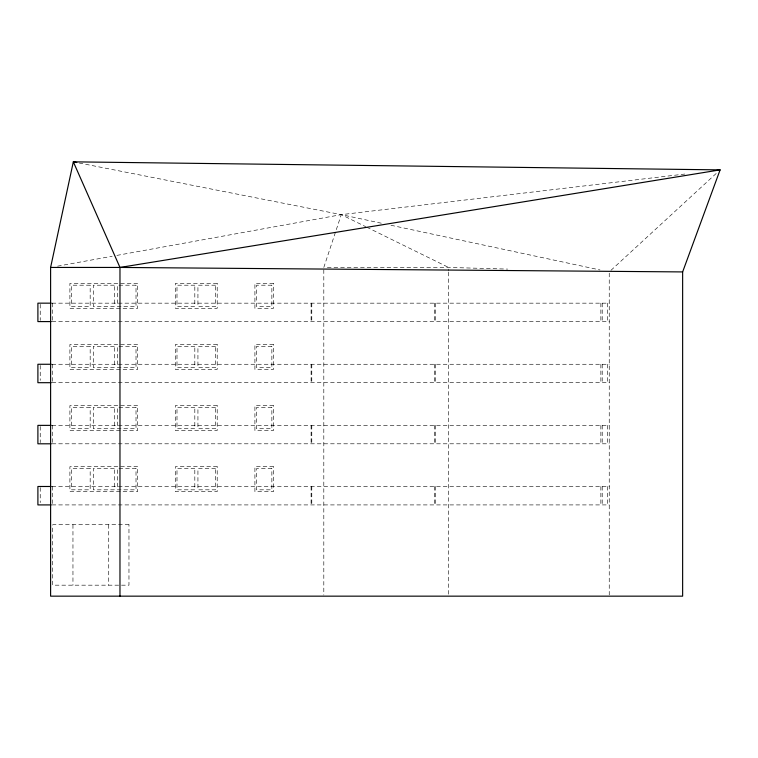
<?xml version="1.0" encoding="UTF-8"?>
<svg xmlns="http://www.w3.org/2000/svg" width="758" height="758" viewBox="0 0 758 758"><rect width="100%" height="100%" fill="white"/><g stroke="black" fill="none" stroke-linecap="round" stroke-linejoin="round"><path stroke-width="0.57" stroke-dasharray="3.79 2.84" d="M323.808 267.441L341.28 214.647L684.919 174.037M610.967 270.331L717.504 172.265M57.58 266.172L112.231 256.242M116.874 255.399L341.28 214.647L382.866 223.534M327.342 267.441L448.584 267.441L507.652 269.09M52.046 303.162L609.242 303.162M52.046 321.591L609.242 321.591M52.046 364.266L609.242 364.266M52.046 382.695L609.242 382.695M52.046 425.371L609.242 425.371M52.046 443.8L609.242 443.8M52.046 486.484L609.242 486.484M52.046 504.913L609.242 504.913M79.126 162.989L341.28 214.647L365.716 226.67M390.948 225.259L599.995 269.952M366.777 227.192L448.584 267.441L448.584 270.985M609.242 273.107L609.242 594.973M607.49 303.162L607.49 321.591M607.49 364.266L607.49 382.695M607.49 425.371L607.49 443.8M607.49 486.484L607.49 504.913M602.212 303.162L602.212 321.591M602.212 364.266L602.212 382.695M602.212 425.371L602.212 443.8M602.212 486.484L602.212 504.913M600.867 303.162L600.867 321.591M600.867 364.266L600.867 382.695M600.867 425.371L600.867 443.8M600.867 486.484L600.867 504.913M448.584 272.169L448.584 596.158M435.272 303.162L435.272 321.591M435.272 364.266L435.272 382.695M435.272 425.371L435.272 443.8M435.272 486.484L435.272 504.913M434.685 303.162L434.685 321.591M434.685 364.266L434.685 382.695M434.685 425.371L434.685 443.8M434.685 486.484L434.685 504.913M323.808 269.801L323.808 595.049M311.784 303.162L311.784 321.591M311.784 364.266L311.784 382.695M311.784 425.371L311.784 443.8M311.784 486.484L311.784 504.913M311.102 303.162L311.102 321.591M311.102 364.266L311.102 382.695M311.102 425.371L311.102 443.8M311.102 486.484L311.102 504.913M108.726 524.697L108.726 585.176M72.957 524.697L72.957 585.176M52.264 303.162L52.264 321.591M52.264 364.266L52.264 382.695M52.264 425.371L52.264 443.8M52.264 486.484L52.264 504.913M40.24 304.309L40.24 320.435M40.24 365.422L40.24 380.393M40.24 426.527L40.24 442.653M40.24 487.631L40.24 502.611M137.672 283.397L69.897 283.397L69.897 308.307L137.672 308.307L137.672 283.397M217.205 283.397L175.335 283.397L175.335 308.307L217.205 308.307L217.205 283.397M273.524 283.397L254.915 283.397L254.915 308.307L273.524 308.307L273.524 283.397M90.174 285.197L71.565 285.197L71.565 306.516L90.174 306.516L90.174 285.197M114.287 285.197L93.281 285.197L93.281 306.516L114.287 306.516L114.287 285.197M136.014 285.197L117.405 285.197L117.405 306.516L136.014 306.516L136.014 285.197M194.815 285.197L176.993 285.197L176.993 306.516L194.815 306.516L194.815 285.197M215.537 285.197L197.933 285.197L197.933 306.516L215.537 306.516L215.537 285.197M271.866 285.197L256.583 285.197L256.583 306.516L271.866 306.516L271.866 285.197M137.672 344.511L69.897 344.511L69.897 369.411L137.672 369.411L137.672 344.511M217.205 344.511L175.335 344.511L175.335 369.411L217.205 369.411L217.205 344.511M273.524 344.511L254.915 344.511L254.915 369.411L273.524 369.411L273.524 344.511M90.174 346.302L71.565 346.302L71.565 367.621L90.174 367.621L90.174 346.302M114.287 346.302L93.281 346.302L93.281 367.621L114.287 367.621L114.287 346.302M136.014 346.302L117.405 346.302L117.405 367.621L136.014 367.621L136.014 346.302M194.815 346.302L176.993 346.302L176.993 367.621L194.815 367.621L194.815 346.302M215.537 346.302L197.933 346.302L197.933 367.621L215.537 367.621L215.537 346.302M271.866 346.302L256.583 346.302L256.583 367.621L271.866 367.621L271.866 346.302M137.672 405.615L69.897 405.615L69.897 430.516L137.672 430.516L137.672 405.615M217.205 405.615L175.335 405.615L175.335 430.516L217.205 430.516L217.205 405.615M273.524 405.615L254.915 405.615L254.915 430.516L273.524 430.516L273.524 405.615M90.174 407.406L71.565 407.406L71.565 428.725L90.174 428.725L90.174 407.406M114.287 407.406L93.281 407.406L93.281 428.725L114.287 428.725L114.287 407.406M136.014 407.406L117.405 407.406L117.405 428.725L136.014 428.725L136.014 407.406M194.815 407.406L176.993 407.406L176.993 428.725L194.815 428.725L194.815 407.406M215.537 407.406L197.933 407.406L197.933 428.725L215.537 428.725L215.537 407.406M271.866 407.406L256.583 407.406L256.583 428.725L271.866 428.725L271.866 407.406M137.672 466.72L69.897 466.72L69.897 491.629L137.672 491.629L137.672 466.72M217.205 466.72L175.335 466.72L175.335 491.629L217.205 491.629L217.205 466.72M273.524 466.72L254.915 466.72L254.915 491.629L273.524 491.629L273.524 466.72M90.174 468.52L71.565 468.52L71.565 489.829L90.174 489.829L90.174 468.52M114.287 468.52L93.281 468.52L93.281 489.829L114.287 489.829L114.287 468.52M136.014 468.52L117.405 468.52L117.405 489.829L136.014 489.829L136.014 468.52M194.815 468.52L176.993 468.52L176.993 489.829L194.815 489.829L194.815 468.52M215.537 468.52L197.933 468.52L197.933 489.829L215.537 489.829L215.537 468.52M271.866 468.52L256.583 468.52L256.583 489.829L271.866 489.829L271.866 468.52M128.964 524.697L52.719 524.697L52.719 585.176L128.964 585.176L128.964 524.697"/><path stroke-width="1.14" d="M50.606 267.441L73.327 161.842L720.1 169.877L682.636 271.923L682.636 596.158L50.606 596.158L50.606 267.441L119.972 267.441L682.636 271.923M76.804 162.534L73.327 161.842L119.972 267.441L720.1 169.877L717.75 170.152M51.174 303.162L37.9 303.162L37.9 321.591L51.174 321.591M51.174 364.266L37.9 364.266L37.9 382.695L51.174 382.695M51.174 425.371L37.9 425.371L37.9 443.8L51.174 443.8M51.174 486.484L37.9 486.484L37.9 504.913L51.174 504.913M119.972 267.441L119.972 596.158"/></g></svg>
